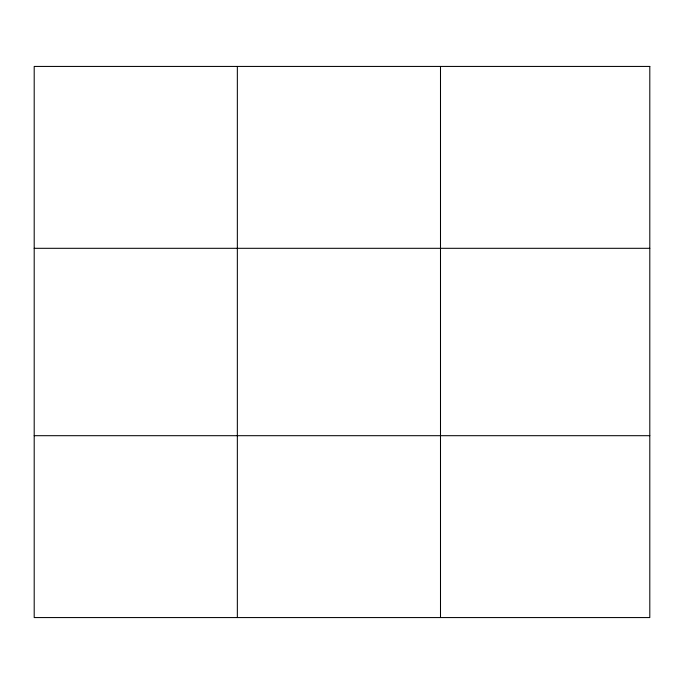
<?xml version="1.0" encoding="UTF-8"?>
<svg xmlns="http://www.w3.org/2000/svg" width="684" height="684" viewBox="0 0 684 684"><rect width="100%" height="100%" fill="white"/><g stroke="black" fill="none" stroke-linecap="round" stroke-linejoin="round"><path stroke-width="1.03" d="M237.348 617.566L237.348 66.433M440.496 617.566L440.496 66.433M34.2 248.309L649.8 248.309M34.2 435.691L649.8 435.691M649.8 66.433L649.8 617.566L34.2 617.566L34.2 66.433L649.8 66.433"/></g></svg>
